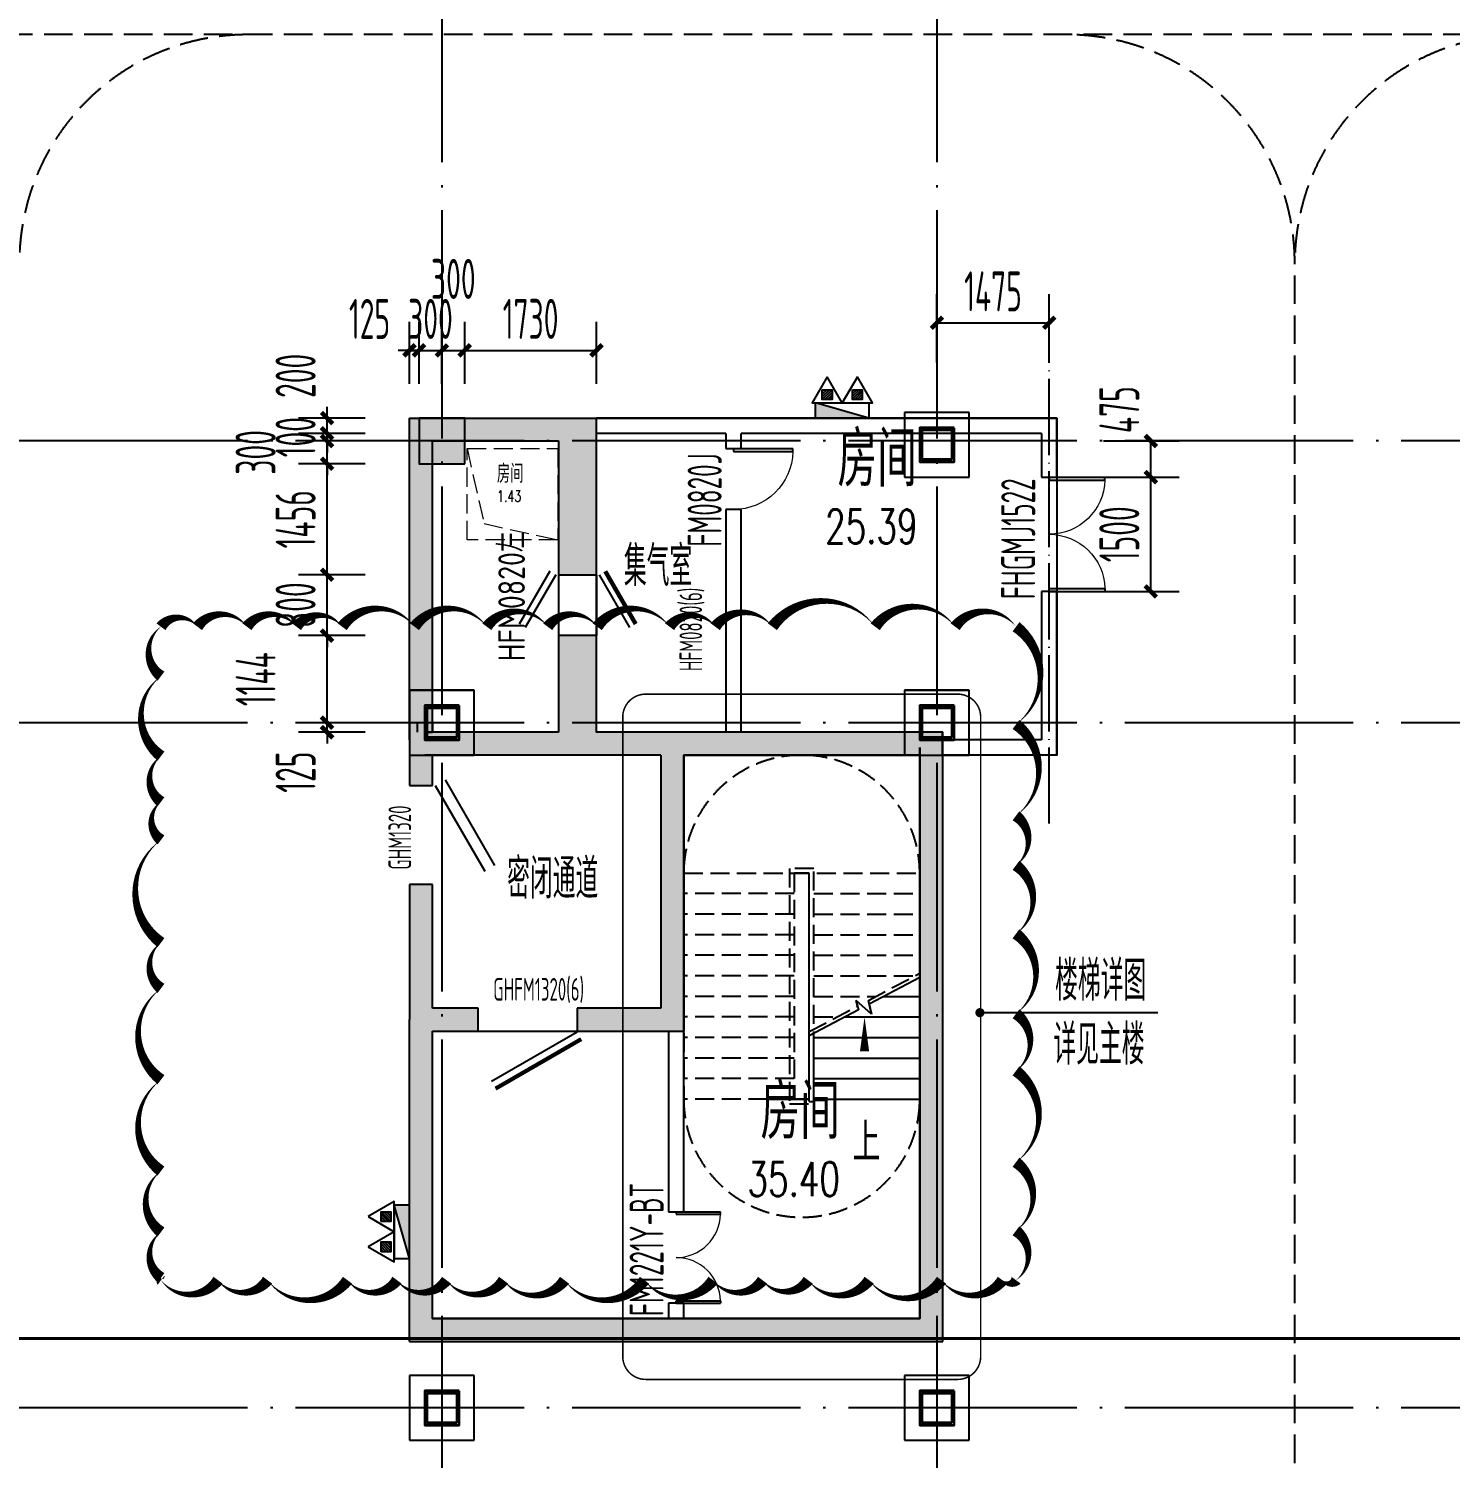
# Model space of a CAD drawing. Extents: x -473190 to 2138458, y -81875 to 2633646.
# Drawn here: x 65724 to 84396, y 139898 to 158677 of the extents above; entities that cross this region are included whole.
import ezdxf

# ---------------------------------------------------------------- set-up
doc = ezdxf.new("R2010")
doc.units = 0
doc.header["$LTSCALE"] = 1000
for name, pattern in [('__DASH', [0.35, 0.25, -0.1]), ('DASH', [0.35, 0.25, -0.1]), ('DOTE', [2.42, 2, -0.2, 0.02, -0.2])]:
    doc.linetypes.add(name, pattern=pattern)
for name, color, linetype in [('A-COLUMN', 2, 'Continuous'), ('A-DIM_SYMB', 3, 'Continuous'), ('A-PUB_HATCH', 8, 'Continuous'), ('A-PUB_TEXT', 7, 'Continuous'), ('A-STAIR', 3, 'Continuous'), ('A-WALL', 2, 'Continuous'), ('A-可见线', 7, 'Continuous'), ('DIM_LEAD', 3, 'Continuous'), ('DOOR_FIRE', 4, 'Continuous'), ('DOOR_FIRE_TEXT', 7, 'Continuous'), ('DOTE', 1, 'DOTE'), ('PUB_DIM', 3, 'Continuous'), ('PUB_HATCH', 8, 'Continuous'), ('PUB_TEXT', 7, 'Continuous'), ('RF-M', 4, 'Continuous'), ('RF-MBH', 11, 'Continuous'), ('RF-QT', 30, 'Continuous'), ('S-柱', 51, 'Continuous'), ('S-柱-填充', 8, 'Continuous'), ('SPACE', 7, 'Continuous'), ('STAIR', 2, 'Continuous'), ('W-EQUIP_消火栓', 7, 'Continuous'), ('W-EQUIP_灭火器', 7, 'Continuous'), ('索引线', 252, 'Continuous'), ('车行线', 4, 'Continuous'), ('雨棚投影', 147, 'Continuous')]:
    doc.layers.add(name, color=color, linetype=linetype)
doc.layers.add('DIM_MODI', color=6, linetype='Continuous', plot=False)
doc.layers.add('HOLE', color=52, linetype='Continuous', lineweight=15)
doc.layers.add('RF-WZ', color=110, linetype='Continuous', lineweight=0)
doc.styles.add('8B2_02', font='tssdeng.shx', dxfattribs={"width": 0.6, "bigfont": 'TSSDCHN.shx'})
doc.styles.add('_TCH_DIM', font='SIMPLEX', dxfattribs={"bigfont": 'GBCBIG'})
doc.styles.add('_TCH_DIM_T3', font='tssdeng.shx', dxfattribs={"width": 0.564706, "bigfont": '@@@tssdchn.shx'})
doc.styles.add('_TCH_SPACE', font='SIMPLEX', dxfattribs={"height": 5, "bigfont": 'GBCBIG'})
doc.styles.add('_TCH_WINDOW', font='tssdeng.shx', dxfattribs={"width": 0.8, "height": 3.5, "bigfont": 'tssdchn.shx'})
doc.dimstyles.new('_TCH_ARCH&&150', dxfattribs={"dimtxt": 525, "dimasz": 150, "dimexe": 375, "dimexo": 450, "dimgap": 150, "dimtad": 1, "dimdec": 0, "dimzin": 0, "dimdsep": 46, "dimtxsty": '_TCH_DIM_T3', "dimblk": 'ARCHTICK', "dimcen": 0.09, "dimclrt": 7, "dimazin": 2, "dimtfac": 1, "dimtdec": 0, "dimtix": 1, "dimtmove": 2, "dimatfit": 3, "dimfxl": 0, "dimtolj": 1, "dimtzin": 0, "dimarcsym": 0})

# ---------------------------------------------------------------- blocks, each defined once
blk = doc.blocks.new('A$C796A13F6')
at = {"layer": '车行线', "linetype": '__DASH', "ltscale": 1.5}
for points in [[(30925, -3000), (30925, -47838, 0.414214), (33925, -50838), (45475, -50838, 0.414214), (48475, -47838), (48475, -3000, 0.414214), (45475, 0), (-134375, 0, 0.414214), (-137375, -3000), (-137375, -60738, 0.414214), (-134375, -63738), (-124175, -63738)], [(0, 0, 0.414214), (-3000, -3000)], [(10750, 0, -0.414214), (13750, -3000)], [(16750, 0, 0.414214), (13750, -3000)], [(0, -89488), (10750, -89488, 0.414214), (13750, -86488), (13750, -3000)]]:
    blk.add_lwpolyline(points, format="xyb", dxfattribs=at)
blk = doc.blocks.new('A$C7EFF042E')
at = {"layer": 'A-COLUMN', "color": 6}
for p, q in [((43175, 3825), (42325, 3825)), ((42325, 3825), (42325, 2975)), ((43175, 2975), (43175, 3825)), ((42325, 2975), (43175, 2975)), ((36675, 175), (35825, 175)), ((35825, 175), (35825, -675)), ((36675, -675), (36675, 175)), ((43175, 175), (42325, 175)), ((42325, 175), (42325, -675)), ((43175, -675), (43175, 175)), ((35825, -675), (36675, -675)), ((42325, -675), (43175, -675)), ((36675, -8825), (35825, -8825)), ((35825, -8825), (35825, -9675)), ((36675, -9675), (36675, -8825)), ((43175, -8825), (42325, -8825)), ((42325, -8825), (42325, -9675)), ((43175, -9675), (43175, -8825)), ((35825, -9675), (36675, -9675)), ((42325, -9675), (43175, -9675))]:
    blk.add_line(p, q, dxfattribs=at)
at = {"layer": 'S-柱', "color": 6, "lineweight": 35}
for points in [[(42975, 3625), (42525, 3625), (42525, 3175), (42975, 3175)], [(42975, 3625), (42525, 3625), (42525, 3175), (42975, 3175)], [(36475, -25), (36025, -25), (36025, -475), (36475, -475)], [(36475, -25), (36025, -25), (36025, -475), (36475, -475)], [(42975, -25), (42525, -25), (42525, -475), (42975, -475)], [(42975, -25), (42525, -25), (42525, -475), (42975, -475)], [(36475, -9025), (36025, -9025), (36025, -9475), (36475, -9475)], [(36475, -9025), (36025, -9025), (36025, -9475), (36475, -9475)], [(42975, -9025), (42525, -9025), (42525, -9475), (42975, -9475)], [(42975, -9025), (42525, -9025), (42525, -9475), (42975, -9475)]]:
    blk.add_lwpolyline(points, close=True, dxfattribs=at)
at = {"layer": 'S-柱-填充', "color": 6, "lineweight": 35}
for points in [[(42945, 3205), (42555, 3205), (42555, 3595), (42945, 3595)], [(36445, -445), (36055, -445), (36055, -55), (36445, -55)], [(42945, -445), (42555, -445), (42555, -55), (42945, -55)], [(36445, -9445), (36055, -9445), (36055, -9055), (36445, -9055)], [(42945, -9445), (42555, -9445), (42555, -9055), (42945, -9055)]]:
    blk.add_lwpolyline(points, close=True, dxfattribs=at)
blk = doc.blocks.new('A$C4F5A101F')
at = {"layer": 'DOTE', "color": 16, "linetype": 'DOTE', "ltscale": 1.5}
for p, q in [((-131489.7, 16373.7), (-131489.7, -213765.2)), ((-124989.7, 16373.7), (-124989.7, -213765.2)), ((-39660.8, -4807.4), (-180399, -4807.4)), ((-39660.8, -8507.4), (-180399, -8507.4)), ((-39660.8, -17507.4), (-180399, -17507.4))]:
    blk.add_line(p, q, dxfattribs=at)
blk = doc.blocks.new('_ArchTick')
at = {"color": 0, "linetype": 'ByBlock', "const_width": 0.4}
blk.add_lwpolyline([(-0.5, -0.5), (0.5, 0.5)], dxfattribs=at)
blk = doc.blocks.new('*D5557')
at = {"layer": 'Defpoints', "color": 0, "transparency": 16777216}
for p in [(134150, 13703), (132675, 12729), (134150, 12729)]:
    blk.add_point(p, dxfattribs=at)
at = {"layer": 'PUB_DIM', "color": 0, "lineweight": -2, "transparency": 16777216}
for p, q in [((132675, 13179), (132675, 14078)), ((134150, 13179), (134150, 14078)), ((132675, 13703), (134150, 13703))]:
    blk.add_line(p, q, dxfattribs=at)
at = {"layer": 'PUB_DIM', "color": 0, "lineweight": -2, "transparency": 16777216, "xscale": 150, "yscale": 150, "zscale": 150, "rotation": 180}
blk.add_blockref('_ArchTick', (132675, 13703), dxfattribs=at)
at = {"layer": 'PUB_DIM', "color": 0, "lineweight": -2, "transparency": 16777216, "xscale": 150, "yscale": 150, "zscale": 150}
blk.add_blockref('_ArchTick', (134150, 13703), dxfattribs=at)
at = {"layer": 'PUB_DIM', "color": 7, "transparency": 16777216, "insert": (133412, 14115), "char_height": 525, "attachment_point": 5, "style": '_TCH_DIM_T3'}
blk.add_mtext('\\A1;1475', dxfattribs=at)
blk = doc.blocks.new('*D5589')
at = {"layer": 'Defpoints', "color": 0, "transparency": 16777216}
for p in [(134413, 11675), (135484, 11675), (134413, 10175)]:
    blk.add_point(p, dxfattribs=at)
at = {"layer": 'PUB_DIM', "color": 0, "lineweight": -2, "transparency": 16777216}
for p, q in [((134863, 11675), (135859, 11675)), ((135484, 10175), (135484, 11675)), ((134863, 10175), (135859, 10175))]:
    blk.add_line(p, q, dxfattribs=at)
at = {"layer": 'PUB_DIM', "color": 0, "lineweight": -2, "transparency": 16777216, "xscale": 150, "yscale": 150, "zscale": 150}
for p, rotation in [((135484, 11675), 90), ((135484, 10175), 270)]:
    blk.add_blockref('_ArchTick', p, dxfattribs=dict(at, rotation=rotation))
at = {"layer": 'PUB_DIM', "color": 7, "transparency": 16777216, "insert": (135071, 10925), "char_height": 525, "attachment_point": 5, "rotation": 90, "style": '_TCH_DIM_T3'}
blk.add_mtext('\\A1;1500', dxfattribs=at)
blk = doc.blocks.new('*D5590')
at = {"layer": 'Defpoints', "color": 0, "transparency": 16777216}
for p in [(134413, 12150), (135484, 12150), (134413, 11675)]:
    blk.add_point(p, dxfattribs=at)
at = {"layer": 'PUB_DIM', "color": 0, "lineweight": -2, "transparency": 16777216}
for p, q in [((134863, 12150), (135859, 12150)), ((135484, 11675), (135484, 12150)), ((134863, 11675), (135859, 11675))]:
    blk.add_line(p, q, dxfattribs=at)
at = {"layer": 'PUB_DIM', "color": 0, "lineweight": -2, "transparency": 16777216, "xscale": 150, "yscale": 150, "zscale": 150}
for p, rotation in [((135484, 12150), 90), ((135484, 11675), 270)]:
    blk.add_blockref('_ArchTick', p, dxfattribs=dict(at, rotation=rotation))
at = {"layer": 'PUB_DIM', "color": 7, "transparency": 16777216, "insert": (135071, 12562), "char_height": 525, "attachment_point": 5, "rotation": 90, "style": '_TCH_DIM_T3'}
blk.add_mtext('\\A1;475', dxfattribs=at)
blk = doc.blocks.new('$TwtSys$00000434')
for p, q in [((-0.5, 0.5), (-0.5, -0.5)), ((-0.5, -0.5), (0.5, 0.5)), ((0.5, 0.5), (-0.5, 0.5)), ((0.5, -0.5), (0.5, 0.5)), ((-0.5, -0.5), (0.5, -0.5))]:
    blk.add_line(p, q)
blk.add_solid([(0.5, -0.5), (0.5, 0.5), (-0.5, -0.5)])
blk = doc.blocks.new('$TwtSys$00000546')
h = blk.add_hatch()
h.set_pattern_fill('ANSI31', color=256, scale=200, style=0)
h.set_pattern_definition([(45, (-38543.802, -6670.83), (-17.67767, 17.67767), [])])
h.paths.add_polyline_path([(-65, 174), (65, 174), (65, 44), (-65, 44)])
for points in [[(0, 344), (-198, 0), (198, 0)], [(-65, 174), (65, 174), (65, 44), (-65, 44)]]:
    blk.add_lwpolyline(points, close=True)
blk = doc.blocks.new('A$C49515278')
at = {"layer": 'A-PUB_HATCH', "linetype": 'DASH'}
for p, q in [((1550, 3100), (0, 3100)), ((0, 3100), (0, 0)), ((2865, 3100), (1550, 3100)), ((1550, 0), (1550, 3100)), ((1820, 1710), (1820, 3100)), ((2090, 1710), (2090, 3100)), ((2360, 1710), (2360, 3100)), ((2630, 1710), (2630, 3100)), ((3222, 2425), (2865, 3100)), ((2900, 1710), (2900, 3033)), ((3170, 1710), (3170, 2523)), ((3404, 2467), (3222, 2425)), ((3224, 2267), (3404, 2467)), ((3297, 2284), (3224, 2267)), ((3632, 1650), (3297, 2284)), ((3440, 1710), (3440, 2013)), ((4580, 1710), (1490, 1710)), ((1490, 1710), (1490, 1390)), ((4580, 1390), (4580, 1710)), ((3632, 1650), (1550, 1650)), ((4520, 1650), (1550, 1650)), ((1550, 1650), (1550, 1450)), ((4520, 1650), (3745, 1650)), ((4520, 1450), (4520, 1650)), ((4520, 1650), (4520, 1450)), ((1490, 1390), (4580, 1390)), ((1550, 1450), (4520, 1450)), ((1550, 1450), (4520, 1450)), ((1820, 1450), (1820, 0)), ((2090, 1450), (2090, 0)), ((2360, 1450), (2360, 0)), ((2630, 1450), (2630, 0)), ((2900, 1450), (2900, 0)), ((3170, 1450), (3170, 0)), ((3440, 1450), (3440, 0)), ((3710, 1450), (3710, 0)), ((3980, 1450), (3980, 0)), ((4250, 1450), (4250, 0)), ((4520, 1450), (4520, 0)), ((0, 0), (1550, 0)), ((1550, 0), (4520, 0))]:
    blk.add_line(p, q, dxfattribs=at)
blk = doc.blocks.new('$DorLib2D$00000002')
for p, q in [((-0.5, 0), (-0.5, 0.4875)), ((-0.475, 0.4875), (-0.5, 0.4875)), ((-0.475, 0), (-0.475, 0.4875)), ((0.475, 0), (0.475, 0.4875)), ((0.475, 0.4875), (0.5, 0.4875)), ((0.5, 0), (0.5, 0.4875)), ((-0.5, 0), (-0.475, 0)), ((0.5, 0), (0.475, 0))]:
    blk.add_line(p, q)
at = {"lineweight": 13}
for centre, start, end in [((-0.4875, 0), 0, 88.53072), ((0.4875, 0), 91.46928, 180)]:
    blk.add_arc(centre, 0.4875, start, end, dxfattribs=at)
blk = doc.blocks.new('$DorLib2D$00000001')
for p, q in [((0.45, 0.975), (0.5, 0.975)), ((0.45, 0), (0.45, 0.975)), ((0.5, 0), (0.5, 0.975)), ((0.5, 0), (0.45, 0))]:
    blk.add_line(p, q)
at = {"lineweight": 13}
blk.add_arc((0.475, 0), 0.975, 91.4693, 180, dxfattribs=at)
blk = doc.blocks.new('$DorLib2D$00000180')
at = {"color": 0}
for p, q in [((-0.557, 0.242), (0.309, 0.742)), ((-0.5, 0.143), (0.366, 0.643))]:
    blk.add_line(p, q, dxfattribs=at)
blk = doc.blocks.new('$DorLib2D$00000192')
at = {"color": 0}
blk.add_line((-0.5, 0.125), (0.366, 0.625), dxfattribs=at)
at = {"color": 0, "const_width": 0.0417}
blk.add_lwpolyline([(-0.542, 0.197), (0.324, 0.697)], dxfattribs=at)
blk = doc.blocks.new('$DorLib2D$00000196')
at = {"color": 0}
for p, q in [((-0.5, 0.357), (0.366, 0.857)), ((-0.557, -0.456), (0.309, -0.956)), ((-0.5, -0.357), (0.366, -0.857))]:
    blk.add_line(p, q, dxfattribs=at)
at = {"color": 0, "const_width": 0.0714}
blk.add_lwpolyline([(-0.557, 0.456), (0.309, 0.956)], dxfattribs=at)
blk = doc.blocks.new('rfk')
at = {"layer": 'A-PUB_HATCH'}
for points in [[(484278.2, -665060.2), (484278.2, -666816.7), (484778.2, -666816.7), (484778.2, -664760.2)], [(484778.2, -668885.2), (484778.2, -667616.7), (484278.2, -667616.7), (484278.2, -668885.2), (484544.8, -668985.2)], [(484544.8, -668985.2), (484278.2, -668885.2), (482523.2, -668885.2), (482523.2, -669185.2), (484578.2, -669185.2)], [(482523.2, -669185.2), (482523.2, -668885.2), (482625.2, -668885.2), (482524.5, -669018.6), (482625.2, -669185.2)], [(485789.8, -669085.2), (485823.2, -668885.2), (484778.2, -668885.2), (484544.8, -668985.2), (484578.2, -669185.2), (485623.2, -669185.2)], [(486578.2, -669185.2), (486578.2, -668885.2), (485823.2, -668885.2), (485789.8, -669085.2), (485923.2, -669185.2)], [(489023.2, -669185.2), (489325.2, -668885.2), (486578.2, -668885.2), (486578.2, -669185.2)], [(485789.8, -669085.2), (485623.2, -669185.2), (485623.2, -672510.2), (485923.2, -672810.2), (485923.2, -669185.2)]]:
    blk.add_hatch(color=256, dxfattribs=at).paths.add_polyline_path(points)
at = {"layer": 'PUB_HATCH'}
for points in [[(482524.5, -669018.6), (482625.2, -668885.2), (482625.2, -665060.2), (482323.2, -664760.2), (482323.2, -668985.2)], [(482323.2, -664760.2), (482625.2, -665060.2), (484278.2, -665060.2), (484778.2, -664760.2)], [(489023.2, -669085.2), (489325.2, -669085.2), (489325.2, -668885.2), (489023.2, -669185.2)], [(482323.2, -668985.2), (482323.2, -669585.2), (482625.2, -669585.2), (482625.2, -669185.2), (482524.5, -669018.6)], [(489023.2, -676585.2), (489325.2, -676885.2), (489325.2, -669085.2), (489023.2, -669085.2)], [(482625.2, -672510.2), (482625.2, -670885.2), (482323.2, -670885.2), (482323.2, -672660.2), (482524.5, -672660.2)], [(482323.2, -676885.2), (482625.2, -676585.2), (482625.2, -672810.2), (482524.5, -672660.2), (482323.2, -672660.2)], [(482625.2, -672810.2), (483223.2, -672810.2), (483223.2, -672510.2), (482625.2, -672510.2), (482524.5, -672660.2)], [(485623.2, -672510.2), (484523.2, -672510.2), (484523.2, -672810.2), (485923.2, -672810.2)], [(482625.2, -676585.2), (482323.2, -676885.2), (485823.2, -676885.2), (485823.2, -676585.2)], [(485823.2, -676585.2), (485823.2, -676885.2), (489325.2, -676885.2), (489023.2, -676585.2)]]:
    blk.add_hatch(color=256, dxfattribs=at).paths.add_polyline_path(points)
for points in [[(484778.2, -664760.2), (490823.2, -664760.2), (490823.2, -669185.2), (489323.2, -669185.2), (489323.2, -668885.2), (484778.2, -668885.2), (484778.2, -664760.2)], [(482623.2, -672810.2), (485923.2, -672810.2), (485923.2, -669185.2), (489023.2, -669185.2), (489023.2, -676585.2), (482623.2, -676585.2), (482623.2, -672810.2)]]:
    blk.add_lwpolyline(points)
at = {"layer": 'A-WALL'}
for p, q in [((486578.2, -664760.2), (484778.2, -664760.2)), ((484778.2, -664960.2), (484778.2, -664760.2)), ((490823.2, -664760.2), (486578.2, -664760.2)), ((490823.2, -665535.2), (490823.2, -664760.2)), ((486478.2, -664960.2), (484778.2, -664960.2)), ((486478.2, -664960.2), (486478.2, -665160.2)), ((490623.2, -664960.2), (486678.2, -664960.2)), ((486678.2, -665160.2), (486678.2, -664960.2)), ((490623.2, -664960.2), (490623.2, -665535.2)), ((486478.2, -665160.2), (486678.2, -665160.2)), ((490623.2, -665535.2), (490823.2, -665535.2)), ((486678.2, -665960.2), (486478.2, -665960.2)), ((486478.2, -665960.2), (486478.2, -668885.2)), ((486678.2, -668885.2), (486678.2, -665960.2)), ((490823.2, -667035.2), (490623.2, -667035.2)), ((490623.2, -667035.2), (490623.2, -668985.2)), ((490823.2, -669185.2), (490823.2, -667035.2)), ((482423.2, -668760.2), (482423.2, -668885.2)), ((482623.2, -668760.2), (482423.2, -668760.2)), ((482623.2, -668760.2), (482623.2, -668885.2)), ((490623.2, -668985.2), (489325.2, -668985.2)), ((490823.2, -669185.2), (489325.2, -669185.2)), ((485723.2, -672810.2), (485723.2, -675185.2)), ((485923.2, -675185.2), (485923.2, -672810.2)), ((485723.2, -675185.2), (485923.2, -675185.2)), ((485923.2, -676385.2), (485723.2, -676385.2)), ((485723.2, -676385.2), (485723.2, -676585.2)), ((485923.2, -676585.2), (485923.2, -676385.2))]:
    blk.add_line(p, q, dxfattribs=at)
at = {"layer": 'RF-M'}
for p, q in [((484278.2, -666816.7, 150), (484278.2, -667616.7, 150)), ((484778.2, -666816.7, 150), (484778.2, -667616.7, 150))]:
    blk.add_line(p, q, dxfattribs=at)
at = {"layer": 'RF-QT'}
for p, q in [((482323.2, -668985.2), (482323.2, -664760.2)), ((482323.2, -664760.2), (484778.2, -664760.2)), ((484778.2, -666816.7), (484778.2, -664760.2)), ((482625.2, -668885.2), (482625.2, -665060.2)), ((482625.2, -665060.2), (484278.2, -665060.2)), ((484278.2, -665060.2), (484278.2, -666816.7)), ((484278.2, -666816.7), (484778.2, -666816.7)), ((484778.2, -667616.7), (484278.2, -667616.7)), ((484278.2, -667616.7), (484278.2, -668885.2)), ((484778.2, -668885.2), (484778.2, -667616.7)), ((484278.2, -668885.2), (482523.2, -668885.2)), ((482523.2, -668885.2), (482625.2, -668885.2)), ((485823.2, -668885.2), (484778.2, -668885.2)), ((486578.2, -668885.2), (485823.2, -668885.2)), ((489325.2, -668885.2), (486578.2, -668885.2)), ((489325.2, -669085.2), (489325.2, -668885.2)), ((482323.2, -668985.2), (482323.2, -669585.2)), ((489023.2, -676585.2), (489023.2, -669085.2)), ((489023.2, -669085.2), (489023.2, -669185.2)), ((489325.2, -676885.2), (489325.2, -669085.2)), ((484578.2, -669185.2), (482523.2, -669185.2)), ((482523.2, -669185.2), (482625.2, -669185.2)), ((482625.2, -669585.2), (482625.2, -669185.2)), ((485623.2, -669185.2), (484578.2, -669185.2)), ((485623.2, -669185.2), (485623.2, -672510.2)), ((486578.2, -669185.2), (485923.2, -669185.2)), ((485923.2, -669185.2), (485923.2, -672810.2)), ((489023.2, -669185.2), (486578.2, -669185.2)), ((482323.2, -669585.2), (482625.2, -669585.2)), ((482625.2, -670885.2), (482323.2, -670885.2)), ((482323.2, -670885.2), (482323.2, -672660.2)), ((482625.2, -672510.2), (482625.2, -670885.2)), ((482323.2, -676885.2), (482323.2, -672660.2)), ((483223.2, -672510.2), (482625.2, -672510.2)), ((483223.2, -672810.2), (483223.2, -672510.2)), ((485623.2, -672510.2), (484523.2, -672510.2)), ((484523.2, -672510.2), (484523.2, -672810.2)), ((482625.2, -676585.2), (482625.2, -672810.2)), ((482625.2, -672810.2), (483223.2, -672810.2)), ((484523.2, -672810.2), (485923.2, -672810.2)), ((482625.2, -676585.2), (485823.2, -676585.2)), ((485823.2, -676585.2), (489023.2, -676585.2)), ((482323.2, -676885.2), (485823.2, -676885.2)), ((485823.2, -676885.2), (489325.2, -676885.2))]:
    blk.add_line(p, q, dxfattribs=at)
at = {"layer": 'A-可见线', "rotation": 270}
blk.add_blockref('A$C49515278', (485923.2, -669185.2), dxfattribs=at)
at = {"layer": 'DOOR_FIRE'}
ref = blk.add_blockref('$DorLib2D$00000001', (486578.2, -665560.2), dxfattribs=dict(at, xscale=800, yscale=-800, zscale=200, rotation=90))
ref.add_attrib('A', 'FM0820J', (486422, -666449.4), dxfattribs={"layer": 'DOOR_FIRE_TEXT', "height": 446.25, "rotation": 90, "style": '_TCH_WINDOW', "width": 0.564706})
ref = blk.add_blockref('$DorLib2D$00000002', (490723.2, -666285.2), dxfattribs=dict(at, xscale=1500, yscale=-1500, zscale=200, rotation=90))
ref.add_attrib('A', 'FHGMJ1522', (490539.2, -667139.5), dxfattribs={"layer": 'DOOR_FIRE_TEXT', "height": 446.25, "rotation": 90, "style": '_TCH_WINDOW', "width": 0.564706})
ref = blk.add_blockref('$DorLib2D$00000002', (485823.2, -675785.2), dxfattribs=dict(at, xscale=1200, yscale=1200, zscale=200, rotation=270))
ref.add_attrib('A', 'FM1221Y-BT', (485659.4, -676555.4), dxfattribs={"layer": 'DOOR_FIRE_TEXT', "height": 446.25, "rotation": 90, "style": '_TCH_WINDOW', "width": 0.564706})
at = {"layer": 'RF-M'}
ref = blk.add_blockref('$DorLib2D$00000196', (484528.2, -667216.7), dxfattribs=dict(at, xscale=800, yscale=800, zscale=500, rotation=270))
ref.add_attrib('A', 'HFM0820(6)', (486165.8, -668082.3), dxfattribs={"layer": 'RF-MBH', "height": 297.5, "rotation": 90, "style": '_TCH_WINDOW', "width": 0.564706})
ref = blk.add_blockref('$DorLib2D$00000180', (482474.2, -670235.2), dxfattribs=dict(at, xscale=-1300, yscale=-1300, zscale=302, rotation=90))
ref.add_attrib('A', 'GHM1320', (482344, -670690.8), dxfattribs={"layer": 'RF-MBH', "height": 297.5, "rotation": 90, "style": '_TCH_WINDOW', "width": 0.564706})
ref = blk.add_blockref('$DorLib2D$00000192', (483873.2, -672660.2), dxfattribs=dict(at, xscale=1300, yscale=1300, zscale=300, rotation=180))
ref.add_attrib('A', 'GHFM1320(6)', (483422.1, -672410.5), dxfattribs={"layer": 'RF-MBH', "height": 297.5, "style": '_TCH_WINDOW', "width": 0.564706})
at = {"layer": 'RF-MBH', "style": '_TCH_WINDOW', "width": 0.8}
blk.add_text('HFM0820左', height=350, rotation=90, dxfattribs=at).set_placement((483838.6, -667952.2))
at = {"layer": 'RF-WZ', "style": '8B2_02', "width": 0.6}
for s, p in [('集气室', (485138.1, -666966.1)), ('密闭通道', (483604.8, -671071.4))]:
    blk.add_text(s, height=525, dxfattribs=at).set_placement(p)
at = {"layer": 'SPACE', "style": '_TCH_SPACE'}
for p in [(487943.9, -665657.9), (486932.4, -674228.5)]:
    blk.add_text('房间', height=723.4, dxfattribs=at).set_placement(p)
at = {"layer": 'SPACE', "style": '_TCH_SPACE', "width": 0.705882}
for s, p in [('25.39', (487780.2, -666406)), ('35.40', (486761.2, -674976.6))]:
    blk.add_text(s, height=446.25, dxfattribs=at).set_placement(p)
blk = doc.blocks.new('_FZH')
blk.add_lwpolyline([(-0.5, -0.5), (0.5, -0.5), (0.5, 0.5), (-0.5, 0.5)], close=True)
at = {"layer": 'PUB_HATCH'}
blk.add_solid([(-0.5, -0.5), (0.5, -0.5), (-0.5, 0.5), (0.5, 0.5)], dxfattribs=at)
blk = doc.blocks.new('zzzzzzzzzzzzzzzz')
at = {"layer": 'A-COLUMN'}
for p, q in [((60166, -176435), (59316, -176435)), ((59316, -176435), (59316, -177285)), ((60166, -177285), (60166, -176435)), ((59316, -177285), (60166, -177285)), ((53666, -180085), (52816, -180085)), ((52816, -180085), (52816, -180935)), ((53666, -180935), (53666, -180085)), ((60166, -180085), (59316, -180085)), ((59316, -180085), (59316, -180935)), ((60166, -180935), (60166, -180085)), ((52816, -180935), (53666, -180935)), ((59316, -180935), (60166, -180935))]:
    blk.add_line(p, q, dxfattribs=at)
at = {"layer": 'A-COLUMN', "xscale": 600, "yscale": 600, "zscale": 600, "rotation": 90}
blk.add_blockref('_FZH', (53241, -176810), dxfattribs=at)
blk = doc.blocks.new('A$C11751E51')
at = {"layer": 'HOLE', "linetype": 'DASH'}
for points in [[(4848.5, 125102.4), (5072.1, 124116.8), (6043, 123902.4)], [(4848.5, 125102.4), (6043, 125102.4), (6043, 123902.4), (4848.5, 123902.4), (4848.5, 125102.4)]]:
    blk.add_lwpolyline(points, dxfattribs=at)
at = {"layer": 'SPACE', "style": '_TCH_SPACE'}
blk.add_text('房间', height=241.13, dxfattribs=at).set_placement((5241.5, 124653.1))
at = {"layer": 'SPACE', "style": '_TCH_SPACE', "width": 0.705882}
blk.add_text('1.43', height=148.75, dxfattribs=at).set_placement((5244.5, 124403.7))
blk = doc.blocks.new('*D3029')
at = {"layer": 'Defpoints', "color": 0, "transparency": 16777216}
for p in [(70852, 154451), (70727, 153561), (70852, 153561)]:
    blk.add_point(p, dxfattribs=at)
at = {"layer": 'PUB_DIM', "color": 0, "lineweight": -2, "transparency": 16777216}
for p, q in [((70727, 154011), (70727, 154826)), ((70852, 154011), (70852, 154826)), ((70727, 154451), (70577, 154451)), ((70727, 154451), (70852, 154451)), ((70852, 154451), (71002, 154451))]:
    blk.add_line(p, q, dxfattribs=at)
at = {"layer": 'PUB_DIM', "color": 0, "lineweight": -2, "transparency": 16777216, "xscale": 150, "yscale": 150, "zscale": 150}
blk.add_blockref('_ArchTick', (70727, 154451), dxfattribs=at)
at = {"layer": 'PUB_DIM', "color": 0, "lineweight": -2, "transparency": 16777216, "xscale": 150, "yscale": 150, "zscale": 150, "rotation": 180}
blk.add_blockref('_ArchTick', (70852, 154451), dxfattribs=at)
at = {"layer": 'PUB_DIM', "color": 7, "transparency": 16777216, "insert": (70202, 154864), "char_height": 525, "attachment_point": 5, "style": '_TCH_DIM_T3'}
blk.add_mtext('\\A1;125', dxfattribs=at)
blk = doc.blocks.new('*D3030')
at = {"layer": 'Defpoints', "color": 0, "transparency": 16777216}
for p in [(71152, 154451), (70852, 153561), (71152, 153561)]:
    blk.add_point(p, dxfattribs=at)
at = {"layer": 'PUB_DIM', "color": 0, "lineweight": -2, "transparency": 16777216}
for p, q in [((70852, 154011), (70852, 154826)), ((71152, 154011), (71152, 154826)), ((70852, 154451), (70702, 154451)), ((70852, 154451), (71152, 154451)), ((71152, 154451), (71302, 154451))]:
    blk.add_line(p, q, dxfattribs=at)
at = {"layer": 'PUB_DIM', "color": 0, "lineweight": -2, "transparency": 16777216, "xscale": 150, "yscale": 150, "zscale": 150}
blk.add_blockref('_ArchTick', (70852, 154451), dxfattribs=at)
at = {"layer": 'PUB_DIM', "color": 0, "lineweight": -2, "transparency": 16777216, "xscale": 150, "yscale": 150, "zscale": 150, "rotation": 180}
blk.add_blockref('_ArchTick', (71152, 154451), dxfattribs=at)
at = {"layer": 'PUB_DIM', "color": 7, "transparency": 16777216, "insert": (71002, 154864), "char_height": 525, "attachment_point": 5, "style": '_TCH_DIM_T3'}
blk.add_mtext('\\A1;300', dxfattribs=at)
blk = doc.blocks.new('*D3031')
at = {"layer": 'Defpoints', "color": 0, "transparency": 16777216}
for p in [(71452, 154451), (71152, 153561), (71452, 153561)]:
    blk.add_point(p, dxfattribs=at)
at = {"layer": 'PUB_DIM', "color": 0, "lineweight": -2, "transparency": 16777216}
for p, q in [((71152, 154011), (71152, 154826)), ((71452, 154011), (71452, 154826)), ((71152, 154451), (71452, 154451))]:
    blk.add_line(p, q, dxfattribs=at)
at = {"layer": 'PUB_DIM', "color": 0, "lineweight": -2, "transparency": 16777216, "xscale": 150, "yscale": 150, "zscale": 150, "rotation": 180}
blk.add_blockref('_ArchTick', (71152, 154451), dxfattribs=at)
at = {"layer": 'PUB_DIM', "color": 0, "lineweight": -2, "transparency": 16777216, "xscale": 150, "yscale": 150, "zscale": 150}
blk.add_blockref('_ArchTick', (71452, 154451), dxfattribs=at)
at = {"layer": 'PUB_DIM', "color": 7, "transparency": 16777216, "insert": (71302, 155389), "char_height": 525, "attachment_point": 5, "style": '_TCH_DIM_T3'}
blk.add_mtext('\\A1;300', dxfattribs=at)
blk = doc.blocks.new('*D3032')
at = {"layer": 'Defpoints', "color": 0, "transparency": 16777216}
for p in [(73182, 154451), (71452, 153561), (73182, 153561)]:
    blk.add_point(p, dxfattribs=at)
at = {"layer": 'PUB_DIM', "color": 0, "lineweight": -2, "transparency": 16777216}
for p, q in [((71452, 154011), (71452, 154826)), ((73182, 154011), (73182, 154826)), ((71452, 154451), (73182, 154451))]:
    blk.add_line(p, q, dxfattribs=at)
at = {"layer": 'PUB_DIM', "color": 0, "lineweight": -2, "transparency": 16777216, "xscale": 150, "yscale": 150, "zscale": 150, "rotation": 180}
blk.add_blockref('_ArchTick', (71452, 154451), dxfattribs=at)
at = {"layer": 'PUB_DIM', "color": 0, "lineweight": -2, "transparency": 16777216, "xscale": 150, "yscale": 150, "zscale": 150}
blk.add_blockref('_ArchTick', (73182, 154451), dxfattribs=at)
at = {"layer": 'PUB_DIM', "color": 7, "transparency": 16777216, "insert": (72317, 154864), "char_height": 525, "attachment_point": 5, "style": '_TCH_DIM_T3'}
blk.add_mtext('\\A1;1730', dxfattribs=at)
blk = doc.blocks.new('*D3033')
at = {"layer": 'Defpoints', "color": 0, "transparency": 16777216}
for p in [(69644, 153561), (70593, 153561), (70593, 153361)]:
    blk.add_point(p, dxfattribs=at)
at = {"layer": 'PUB_DIM', "color": 0, "lineweight": -2, "transparency": 16777216}
for p, q in [((69644, 153561), (69644, 153711)), ((70143, 153561), (69269, 153561)), ((69644, 153361), (69644, 153561)), ((70143, 153361), (69269, 153361)), ((69644, 153361), (69644, 153211))]:
    blk.add_line(p, q, dxfattribs=at)
at = {"layer": 'PUB_DIM', "color": 0, "lineweight": -2, "transparency": 16777216, "xscale": 150, "yscale": 150, "zscale": 150}
for p, rotation in [((69644, 153561), 270), ((69644, 153361), 90)]:
    blk.add_blockref('_ArchTick', p, dxfattribs=dict(at, rotation=rotation))
at = {"layer": 'PUB_DIM', "color": 7, "transparency": 16777216, "insert": (69231, 154116), "char_height": 525, "attachment_point": 5, "rotation": 90, "style": '_TCH_DIM_T3'}
blk.add_mtext('\\A1;200', dxfattribs=at)
blk = doc.blocks.new('*D3034')
at = {"layer": 'Defpoints', "color": 0, "transparency": 16777216}
for p in [(69644, 153361), (70593, 153361), (70593, 153261)]:
    blk.add_point(p, dxfattribs=at)
at = {"layer": 'PUB_DIM', "color": 0, "lineweight": -2, "transparency": 16777216}
for p, q in [((69644, 153361), (69644, 153511)), ((70143, 153361), (69269, 153361)), ((70143, 153261), (69269, 153261)), ((69644, 153261), (69644, 153361)), ((69644, 153261), (69644, 153111))]:
    blk.add_line(p, q, dxfattribs=at)
at = {"layer": 'PUB_DIM', "color": 0, "lineweight": -2, "transparency": 16777216, "xscale": 150, "yscale": 150, "zscale": 150}
for p, rotation in [((69644, 153361), 270), ((69644, 153261), 90)]:
    blk.add_blockref('_ArchTick', p, dxfattribs=dict(at, rotation=rotation))
at = {"layer": 'PUB_DIM', "color": 7, "transparency": 16777216, "insert": (69231, 153311), "char_height": 525, "attachment_point": 5, "rotation": 90, "style": '_TCH_DIM_T3'}
blk.add_mtext('\\A1;100', dxfattribs=at)
blk = doc.blocks.new('*D3035')
at = {"layer": 'Defpoints', "color": 0, "transparency": 16777216}
for p in [(69644, 153261), (70593, 153261), (70593, 152961)]:
    blk.add_point(p, dxfattribs=at)
at = {"layer": 'PUB_DIM', "color": 0, "lineweight": -2, "transparency": 16777216}
for p, q in [((70143, 153261), (69269, 153261)), ((69644, 153261), (69644, 153411)), ((69644, 152961), (69644, 153261)), ((70143, 152961), (69269, 152961)), ((69644, 152961), (69644, 152811))]:
    blk.add_line(p, q, dxfattribs=at)
at = {"layer": 'PUB_DIM', "color": 0, "lineweight": -2, "transparency": 16777216, "xscale": 150, "yscale": 150, "zscale": 150}
for p, rotation in [((69644, 153261), 270), ((69644, 152961), 90)]:
    blk.add_blockref('_ArchTick', p, dxfattribs=dict(at, rotation=rotation))
at = {"layer": 'PUB_DIM', "color": 7, "transparency": 16777216, "insert": (68706, 153111), "char_height": 525, "attachment_point": 5, "rotation": 90, "style": '_TCH_DIM_T3'}
blk.add_mtext('\\A1;300', dxfattribs=at)
blk = doc.blocks.new('*D3036')
at = {"layer": 'Defpoints', "color": 0, "transparency": 16777216}
for p in [(69644, 152961), (70593, 152961), (70593, 151504)]:
    blk.add_point(p, dxfattribs=at)
at = {"layer": 'PUB_DIM', "color": 0, "lineweight": -2, "transparency": 16777216}
for p, q in [((70143, 152961), (69269, 152961)), ((69644, 151504), (69644, 152961)), ((70143, 151504), (69269, 151504))]:
    blk.add_line(p, q, dxfattribs=at)
at = {"layer": 'PUB_DIM', "color": 0, "lineweight": -2, "transparency": 16777216, "xscale": 150, "yscale": 150, "zscale": 150}
for p, rotation in [((69644, 152961), 90), ((69644, 151504), 270)]:
    blk.add_blockref('_ArchTick', p, dxfattribs=dict(at, rotation=rotation))
at = {"layer": 'PUB_DIM', "color": 7, "transparency": 16777216, "insert": (69231, 152232), "char_height": 525, "attachment_point": 5, "rotation": 90, "style": '_TCH_DIM_T3'}
blk.add_mtext('\\A1;1456', dxfattribs=at)
blk = doc.blocks.new('*D3037')
at = {"layer": 'Defpoints', "color": 0, "transparency": 16777216}
for p in [(69644, 151504), (70593, 151504), (70593, 150704)]:
    blk.add_point(p, dxfattribs=at)
at = {"layer": 'PUB_DIM', "color": 0, "lineweight": -2, "transparency": 16777216}
for p, q in [((69644, 151504), (69644, 151654)), ((70143, 151504), (69269, 151504)), ((69644, 150704), (69644, 151504)), ((70143, 150704), (69269, 150704)), ((69644, 150704), (69644, 150554))]:
    blk.add_line(p, q, dxfattribs=at)
at = {"layer": 'PUB_DIM', "color": 0, "lineweight": -2, "transparency": 16777216, "xscale": 150, "yscale": 150, "zscale": 150}
for p, rotation in [((69644, 151504), 270), ((69644, 150704), 90)]:
    blk.add_blockref('_ArchTick', p, dxfattribs=dict(at, rotation=rotation))
at = {"layer": 'PUB_DIM', "color": 7, "transparency": 16777216, "insert": (69231, 151104), "char_height": 525, "attachment_point": 5, "rotation": 90, "style": '_TCH_DIM_T3'}
blk.add_mtext('\\A1;800', dxfattribs=at)
blk = doc.blocks.new('*D3038')
at = {"layer": 'Defpoints', "color": 0, "transparency": 16777216}
for p in [(69644, 150704), (70593, 150704), (70593, 149561)]:
    blk.add_point(p, dxfattribs=at)
at = {"layer": 'PUB_DIM', "color": 0, "lineweight": -2, "transparency": 16777216}
for p, q in [((70143, 150704), (69269, 150704)), ((69644, 149561), (69644, 150704)), ((70143, 149561), (69269, 149561))]:
    blk.add_line(p, q, dxfattribs=at)
at = {"layer": 'PUB_DIM', "color": 0, "lineweight": -2, "transparency": 16777216, "xscale": 150, "yscale": 150, "zscale": 150}
for p, rotation in [((69644, 150704), 90), ((69644, 149561), 270)]:
    blk.add_blockref('_ArchTick', p, dxfattribs=dict(at, rotation=rotation))
at = {"layer": 'PUB_DIM', "color": 7, "transparency": 16777216, "insert": (68706, 150132), "char_height": 525, "attachment_point": 5, "rotation": 90, "style": '_TCH_DIM_T3'}
blk.add_mtext('\\A1;1144', dxfattribs=at)
blk = doc.blocks.new('*D3039')
at = {"layer": 'Defpoints', "color": 0, "transparency": 16777216}
for p in [(69644, 149561), (70593, 149561), (70593, 149436)]:
    blk.add_point(p, dxfattribs=at)
at = {"layer": 'PUB_DIM', "color": 0, "lineweight": -2, "transparency": 16777216}
for p, q in [((69644, 149561), (69644, 149711)), ((70143, 149561), (69269, 149561)), ((69644, 149436), (69644, 149561)), ((70143, 149436), (69269, 149436)), ((69644, 149436), (69644, 149286))]:
    blk.add_line(p, q, dxfattribs=at)
at = {"layer": 'PUB_DIM', "color": 0, "lineweight": -2, "transparency": 16777216, "xscale": 150, "yscale": 150, "zscale": 150}
for p, rotation in [((69644, 149561), 270), ((69644, 149436), 90)]:
    blk.add_blockref('_ArchTick', p, dxfattribs=dict(at, rotation=rotation))
at = {"layer": 'PUB_DIM', "color": 7, "transparency": 16777216, "insert": (69231, 148911), "char_height": 525, "attachment_point": 5, "rotation": 90, "style": '_TCH_DIM_T3'}
blk.add_mtext('\\A1;125', dxfattribs=at)
blk = doc.blocks.new('A$C2B5B1B2C')
at = {"layer": 'DOTE', "linetype": 'DOTE', "ltscale": 0.5}
blk.add_line((134150, 7125), (134150, 13350), dxfattribs=at)
at = {"layer": 'PUB_DIM'}
for p1, p2, distance, picture, middle in [((132675, 12729.2), (134150, 12729.2), 973.3, '*D5557', (133412.5, 14115.1)), ((134412.7, 10175), (134412.7, 11675), -1071.1, '*D5589', (135071.3, 10925))]:
    dim = blk.add_aligned_dim(p1=p1, p2=p2, distance=distance, dimstyle='_TCH_ARCH&&150', dxfattribs=at)
    dim.commit()
    dim.dimension.update_dxf_attribs({"geometry": picture, "text_midpoint": middle})
dim = blk.add_linear_dim(base=(135483.8, 12150), p1=(134412.7, 11675), p2=(134412.7, 12150), angle=90, dimstyle='_TCH_ARCH&&150', dxfattribs=at)
dim.commit()
dim.dimension.update_dxf_attribs({"geometry": '*D5590', "text_midpoint": (135071.3, 12561.7), "dimtype": 161})

msp = doc.modelspace()

# ---------------------------------------------------------------- linework, layer by layer
at = {"linetype": 'DASH', "const_width": 40}
msp.add_lwpolyline([(-90723.6, 141471.9), (133656.7, 141471.9)], dxfattribs=at)
at = {"layer": 'A-DIM_SYMB'}
msp.add_lwpolyline([(76702.3, 144480.6, 0, 0, 0), (76702.3, 145695.6, 0, 120, 0), (76702.3, 145245.6, 0, 0, 0)], format="xyseb", dxfattribs=at)
at = {"layer": 'A-STAIR'}
for p, q in [((77427.3, 146214.3), (76764, 145863.3)), ((77427.3, 144615.6), (77427.3, 146214.3)), ((76957.3, 145965.6), (77427.3, 145965.6)), ((76622.9, 145788.6), (75977.3, 145446.9)), ((76794.1, 145731.7), (76594.6, 145912)), ((76594.6, 145912), (76622.9, 145788.6)), ((76764, 145863.3), (76794.1, 145731.7)), ((76447.2, 145695.6), (77427.3, 145695.6)), ((75977.3, 144615.6), (75977.3, 145446.9)), ((75977.3, 144585.6), (75977.3, 145446.9)), ((76037.3, 144585.6), (76037.3, 145478.6)), ((76037.3, 145425.6), (77427.3, 145425.6)), ((76037.3, 145155.6), (77427.3, 145155.6)), ((76037.3, 144885.6), (77427.3, 144885.6)), ((76037.3, 144615.6), (77427.3, 144615.6)), ((75977.3, 144585.6), (76037.3, 144585.6))]:
    msp.add_line(p, q, dxfattribs=at)
at = {"layer": 'DIM_LEAD'}
for p, q in [((78217.7, 145752.6), (79453.7, 145752.6)), ((78217.7, 145752.6), (79453.7, 145752.6)), ((78217.7, 145752.6), (79453.7, 145752.6)), ((78217.7, 145752.6), (79453.7, 145752.6)), ((79453.7, 145752.6), (80555.1, 145752.6))]:
    msp.add_line(p, q, dxfattribs=at)
at = {"layer": 'DIM_LEAD', "const_width": 60}
msp.add_lwpolyline([(78187.7, 145752.6, 1), (78247.7, 145752.6, 1)], format="xyb", close=True, dxfattribs=at)
msp.add_lwpolyline([(78187.7, 145752.6, 1), (78247.7, 145752.6, 1)], format="xyb", close=True, dxfattribs=at)
msp.add_lwpolyline([(78187.7, 145752.6, 1), (78247.7, 145752.6, 1)], format="xyb", close=True, dxfattribs=at)
msp.add_lwpolyline([(78187.7, 145752.6, 1), (78247.7, 145752.6, 1)], format="xyb", close=True, dxfattribs=at)
at = {"layer": 'DIM_MODI'}
msp.add_lwpolyline([(67462.9, 150821.7, 0, 150, 0.5), (67462.9, 150171.7, 0, 150, 0.5), (67462.9, 149121.7, 0, 150, 0.5), (67462.9, 148521.7, 0, 150, 0.5), (67462.9, 148021.7, 0, 150, 0.5), (67462.9, 146671.7, 0, 150, 0.5), (67462.9, 146071.7, 0, 150, 0.5), (67462.9, 144871.7, 0, 150, 0.5), (67462.9, 143671.7, 0, 150, 0.5), (67462.9, 142871.7, 0, 150, 0.5), (67462.9, 142271.7, 0, 150, 0.5), (67462.9, 142238.4, 0, 150, 0.5), (68212.9, 142238.4, 0, 150, 0.5), (68862.9, 142238.4, 0, 150, 0.5), (69912.9, 142238.4, 0, 150, 0.5), (70562.9, 142238.4, 0, 150, 0.5), (71212.9, 142238.4, 0, 150, 0.5), (71962.9, 142238.4, 0, 150, 0.5), (72762.9, 142238.4, 0, 150, 0.5), (73812.9, 142238.4, 0, 150, 0.5), (74712.9, 142238.4, 0, 150, 0.5), (75362.9, 142238.4, 0, 150, 0.5), (75962.9, 142238.4, 0, 150, 0.5), (76762.9, 142238.4, 0, 150, 0.5), (77712.9, 142238.4, 0, 150, 0.5), (78512.9, 142238.4, 0, 150, 0.5), (78691.9, 142238.4, 0, 150, 0.5), (78691.9, 142888.4, 0, 150, 0.5), (78691.9, 143788.4, 0, 150, 0.5), (78691.9, 144988.4, 0, 150, 0.5), (78691.9, 145738.4, 0, 150, 0.5), (78691.9, 146788.4, 0, 150, 0.5), (78691.9, 147688.4, 0, 150, 0.5), (78691.9, 148338.4, 0, 150, 0.5), (78691.9, 149538.4, 0, 150, 0.5), (78691.9, 150821.7, 0, 150, 0.5), (77891.9, 150821.7, 0, 150, 0.5), (76841.9, 150821.7, 0, 150, 0.5), (75491.9, 150821.7, 0, 150, 0.5), (74741.9, 150821.7, 0, 150, 0.5), (74141.9, 150821.7, 0, 150, 0.5), (73191.9, 150821.7, 0, 150, 0.5), (72541.9, 150821.7, 0, 150, 0.5), (71741.9, 150821.7, 0, 150, 0.5), (70791.9, 150821.7, 0, 150, 0.5), (69841.9, 150821.7, 0, 150, 0.5), (69241.9, 150821.7, 0, 150, 0.5), (68591.9, 150821.7, 0, 150, 0.5), (67941.9, 150821.7, 0, 150, 0.5)], format="xyseb", close=True, dxfattribs=at)
at = {"layer": 'STAIR', "color": 9, "linetype": 'DASH'}
for centre, start, end in [((75877.3, 147585.6), 0, 180), ((75877.3, 144615.6), 180, 0)]:
    msp.add_arc(centre, 1550, start, end, dxfattribs=at)
at = {"layer": '索引线', "linetype": 'DASH', "const_width": 20}
msp.add_lwpolyline([(77927.3, 140935.6), (73827.3, 140935.6, -0.4142136), (73527.3, 141235.6), (73527.3, 149635.6, -0.4142136), (73827.3, 149935.6), (77927.3, 149935.6, -0.4142136), (78227.3, 149635.6), (78227.3, 141235.6, -0.4142136)], format="xyb", close=True, dxfattribs=at)

# ---------------------------------------------------------------- block references
for name, p in [('A$C11751E51', (66633.7, 28058.1)), ('A$C796A13F6', (68602.3, 158598.1)), ('A$C2B5B1B2C', (-55022.7, 141110.6)), ('A$C7EFF042E', (34902.3, 149810.6))]:
    msp.add_blockref(name, p)
at = {"layer": 'W-EQUIP_消火栓', "xscale": -700, "yscale": 200, "zscale": 700}
msp.add_blockref('$TwtSys$00000434', (76410, 153660.6), dxfattribs=at)
at = {"layer": 'W-EQUIP_消火栓', "xscale": 700.0000000000001, "yscale": 200.0000000000001, "zscale": 700.0000000000001, "rotation": 90}
msp.add_blockref('$TwtSys$00000434', (70627.3, 142875.2), dxfattribs=at)
at = {"layer": 'W-EQUIP_灭火器'}
for p in [(76211.6, 153760.6), (76608.3, 153760.6)]:
    msp.add_blockref('$TwtSys$00000546', p, dxfattribs=at)
at = {"layer": 'W-EQUIP_灭火器', "rotation": 90}
for p in [(70527.3, 143073.6), (70527.3, 142676.8)]:
    msp.add_blockref('$TwtSys$00000546', p, dxfattribs=at)
at = {"layer": '索引线', "color": 0}
msp.add_blockref('zzzzzzzzzzzzzzzz', (17910.9, 330071), dxfattribs=at)
at = {"layer": '索引线'}
msp.add_blockref('rfk', (-411595.9, 818320.8), dxfattribs=at)
at = {"layer": '雨棚投影', "linetype": 'DASH', "lineweight": -3, "ltscale": 2}
msp.add_blockref('A$C4F5A101F', (202642, 158068), dxfattribs=at)

# ---------------------------------------------------------------- texts
at = {"layer": 'A-PUB_TEXT', "style": '_TCH_DIM'}
msp.add_text('上', height=506.4, dxfattribs=at).set_placement((76545.9, 143798.1))
at = {"layer": 'PUB_TEXT', "style": '8B2_02', "width": 0.6}
for s, p in [('楼梯详图', (79204.5, 145910.1)), ('详见主楼', (79182.2, 145070.1))]:
    msp.add_text(s, height=525, dxfattribs=at).set_placement(p)

# ---------------------------------------------------------------- dimensions: what is measured, and where the dimension line sits
at = {"layer": 'PUB_DIM'}
for base, p1, p2, angle, picture, middle in [((71452.3, 154451.2), (71152.3, 153560.6), (71452.3, 153560.6), 360, '*D3031', (71302.3, 155388.7)), ((70852.3, 154451.2), (70727.3, 153560.6), (70852.3, 153560.6), 360, '*D3029', (70202.3, 154863.7)), ((69643.7, 153560.6), (70592.6, 153360.6), (70592.6, 153560.6), 90, '*D3033', (69231.2, 154115.6)), ((69643.7, 153260.6), (70592.6, 152960.6), (70592.6, 153260.6), 90, '*D3035', (68706.2, 153110.6)), ((69643.7052, 150704.1267), (70592.5808, 149560.5793), (70592.5808, 150704.1267), 90, '*D3038', (68706.2052, 150132.353)), ((69643.7, 149560.6), (70592.6, 149435.6), (70592.6, 149560.6), 90, '*D3039', (69231.2, 148910.6))]:
    dim = msp.add_linear_dim(base=base, p1=p1, p2=p2, angle=angle, dimstyle='_TCH_ARCH&&150', dxfattribs=at)
    dim.commit()
    dim.dimension.update_dxf_attribs({"geometry": picture, "text_midpoint": middle, "dimtype": 129})
for p1, p2, distance, picture, middle in [((70852.3, 153560.6), (71152.3, 153560.6), 890.6, '*D3030', (71002.3, 154863.7)), ((71452.3, 153560.6), (73182.3, 153560.6), 890.6, '*D3032', (72317.3, 154863.7)), ((70592.6, 153260.6), (70592.6, 153360.6), 948.9, '*D3034', (69231.2, 153310.6)), ((70592.5808, 151504.1267), (70592.5808, 152960.5793), 948.8756, '*D3036', (69231.2052, 152232.353)), ((70592.6, 150704.1), (70592.6, 151504.1), 948.9, '*D3037', (69231.2, 151104.1))]:
    dim = msp.add_aligned_dim(p1=p1, p2=p2, distance=distance, dimstyle='_TCH_ARCH&&150', dxfattribs=at)
    dim.commit()
    dim.dimension.update_dxf_attribs({"geometry": picture, "text_midpoint": middle})

doc.saveas('drawing.dxf')
